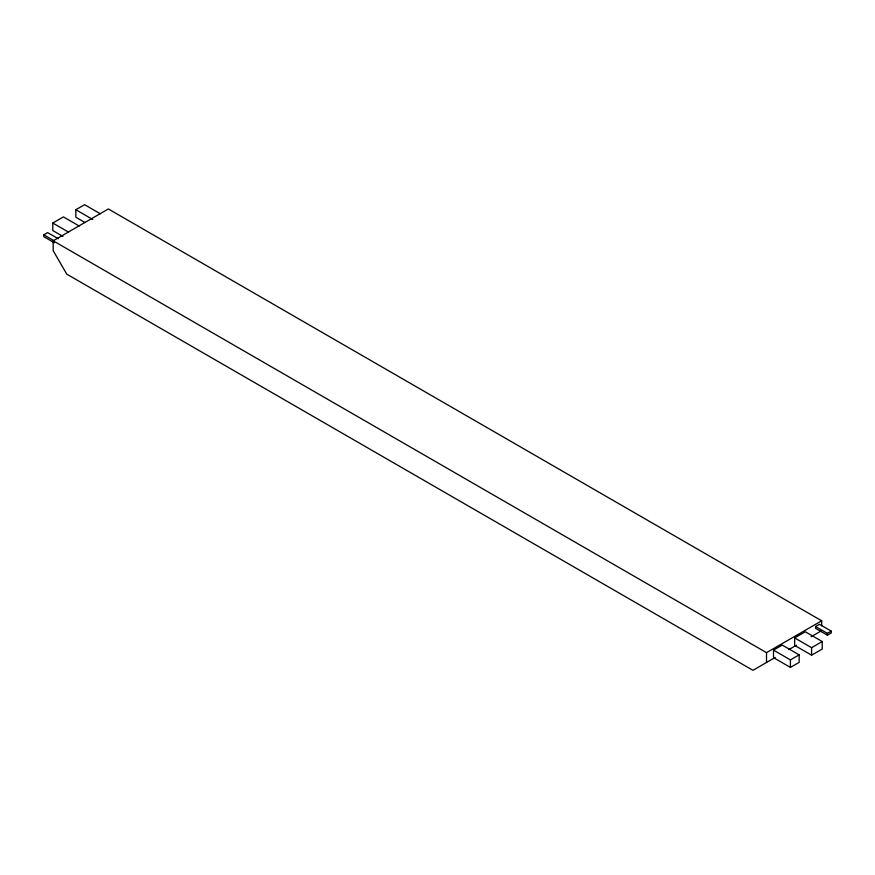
<?xml version="1.0" encoding="UTF-8"?>
<svg xmlns="http://www.w3.org/2000/svg" width="875" height="875" viewBox="0 0 875 875"><rect width="100%" height="100%" fill="white"/><g stroke="black" fill="none" stroke-linecap="round" stroke-linejoin="round"><path stroke-width="1.31" d="M62.934 236.403L52.784 230.552L52.784 223.037L63.416 216.902L79.198 226.012M84.864 222.436L75.841 217.23L75.841 209.727L84.58 204.684L100.363 213.795M54.381 242.78L43.75 236.644L43.75 234.806L47.611 232.575L58.253 238.711M775.261 657.442L752.959 670.316L66.73 274.116L53.178 250.655L53.178 240.811L108.347 208.961L821.68 620.802L821.68 625.723M53.178 240.811L766.511 652.652L821.68 620.802M773.511 650.136L782.25 645.094L799.159 654.861L799.159 662.364L790.42 667.406L773.511 657.639L773.511 650.136L790.42 659.892L799.159 654.861M794.675 637.919L805.306 631.783L822.216 641.539L822.216 649.053L811.584 655.189L794.675 645.422L794.675 637.919L811.584 647.686L822.216 641.539M815.566 626.522L819.438 624.291L831.25 631.105L831.25 632.953L827.389 635.184L815.566 628.359L815.566 626.522L827.389 633.336L831.25 631.105M788.812 649.611L796.392 645.236M811.114 636.737L821.68 630.645M75.841 209.727L92.75 219.494M52.784 223.037L68.567 232.148M43.75 234.806L54.381 240.942M827.389 633.336L827.389 635.184M811.584 647.686L811.584 655.189M790.42 659.892L790.42 667.406M766.511 652.652L766.511 662.495"/></g></svg>
